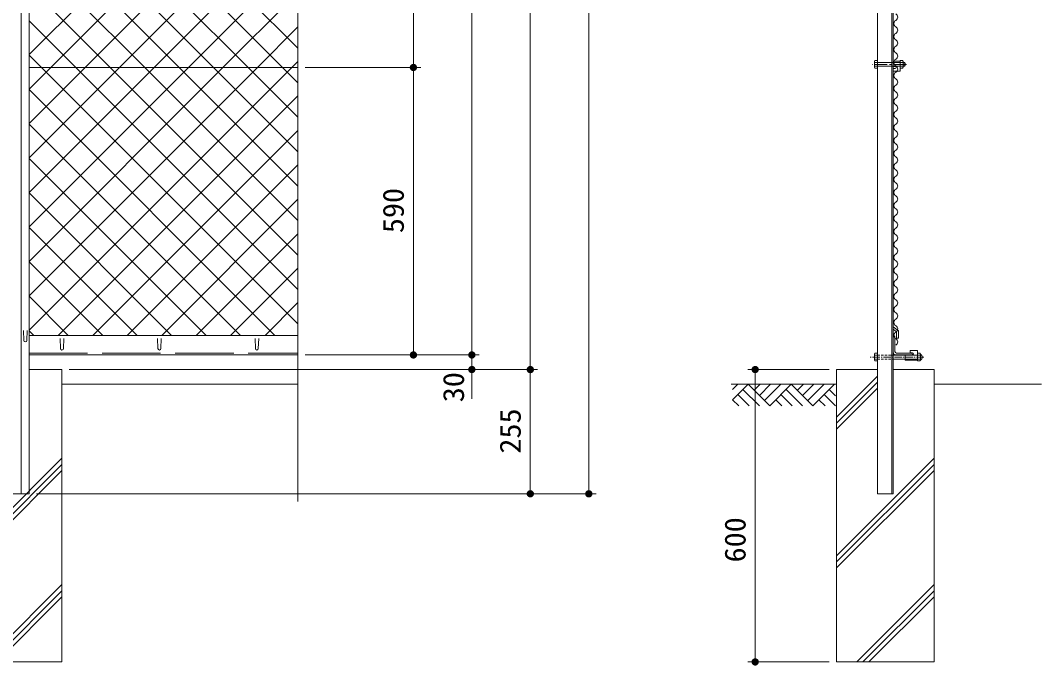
# Model space of a CAD drawing. Units: millimetres at full size. Extents: x -4455 to 4455, y -3150 to 3150.
# Drawn here: x -1220 to 876, y -797 to 527 of the extents above; entities that cross this region are included whole.
import ezdxf
from ezdxf.enums import TextEntityAlignment as Align

# ---------------------------------------------------------------- set-up
doc = ezdxf.new("R2010")
doc.units = ezdxf.units.MM
doc.header["$LTSCALE"] = 20
for name, pattern in [('DASHED', [7.5, 6, -1.5]), ('USER1', [2, 1.25, -0.25, 0.25, -0.25]), ('USER3', [0.375, 0.25, -0.125]), ('USER4', [1.125, 0.75, -0.125, 0.125, -0.125])]:
    doc.linetypes.add(name, pattern=pattern)
for name, color, linetype, lineweight in [('0-1_SUNPOU', 1, 'Continuous', 18), ('0-2_1部材', 3, 'Continuous', 18), ('0-6_5寸法', 1, 'Continuous', 18), ('0-7_GL', 7, 'Continuous', 18), ('0-8_8部品', 3, 'Continuous', 18), ('0-9_4基礎', 4, 'Continuous', 18), ('0-A_AMI', 3, 'Continuous', 18), ('0-B_2網', 4, 'Continuous', 18), ('0-C_0', 1, 'Continuous', 18)]:
    doc.layers.add(name, color=color, linetype=linetype, lineweight=lineweight)
doc.styles.add('ＭＳ ゴシック', font='')
doc.styles.get('ＭＳ ゴシック').set_extended_font_data('MS Gothic')

# ---------------------------------------------------------------- blocks, each defined once
blk = doc.blocks.new('NAMIX13')
at = {"layer": '0-A_AMI'}
for centre, start, end in [((-71.1, -133.3), 298.07249, 61.92751), ((71.1, -400), 118.07249, 241.92751), ((71.1, -933.3), 118.07249, 241.92751), ((-71.1, -666.7), 298.07249, 61.92751), ((-71.1, -1200), 298.07249, 61.92751), ((71.1, -1466.7), 118.07249, 241.92751), ((-71.1, -1733.3), 298.07249, 61.92751), ((71.1, -2000), 118.07249, 241.92751), ((71.1, -2533.3), 118.07249, 241.92751), ((-71.1, -2266.7), 298.07249, 61.92751), ((71.1, -3066.7), 118.07249, 241.92751), ((-71.1, -2800), 298.07249, 61.92751), ((-71.1, -3333.3), 298.07249, 61.92751), ((71.1, -3600), 118.07249, 241.92751), ((-71.1, -3866.7), 298.07249, 61.92751), ((71.1, -4133.3), 118.07249, 241.92751), ((71.1, -4666.7), 118.07249, 241.92751), ((-71.1, -4400), 298.07249, 61.92751), ((-71.1, -4933.3), 298.07249, 61.92751), ((71.1, -5200), 118.07249, 241.92751), ((-71.1, -5466.7), 298.07249, 61.92751), ((71.1, -5733.3), 118.07249, 241.92751)]:
    blk.add_arc(centre, 151.1, start, end, dxfattribs=at)
blk = doc.blocks.new('M1')
at = {"layer": '0-1_SUNPOU'}
blk.add_line((-5, 0), (-38.58, 0), dxfattribs=at)
for points in [[(0, 0), (-5, 0), (-4.96, 0.63)], [(0, 0), (-4.96, -0.63), (-5, 0)], [(0, 0), (-4.96, 0.63), (-4.84, 1.24)], [(0, 0), (-4.84, -1.24), (-4.96, -0.63)], [(0, 0), (-4.84, 1.24), (-4.65, 1.84)], [(0, 0), (-4.65, -1.84), (-4.84, -1.24)], [(0, 0), (-4.65, 1.84), (-4.38, 2.41)], [(0, 0), (-4.38, -2.41), (-4.65, -1.84)], [(0, 0), (-4.38, 2.41), (-4.05, 2.94)], [(0, 0), (-4.05, -2.94), (-4.38, -2.41)], [(0, 0), (-4.05, 2.94), (-3.64, 3.42)], [(0, 0), (-3.64, -3.42), (-4.05, -2.94)], [(0, 0), (-3.64, 3.42), (-3.19, 3.85)], [(0, 0), (-3.19, -3.85), (-3.64, -3.42)], [(0, 0), (-3.19, 3.85), (-2.68, 4.22)], [(0, 0), (-2.68, -4.22), (-3.19, -3.85)], [(0, 0), (-2.68, 4.22), (-2.13, 4.52)], [(0, 0), (-2.13, -4.52), (-2.68, -4.22)], [(0, 0), (-2.13, 4.52), (-1.55, 4.76)], [(0, 0), (-1.55, -4.76), (-2.13, -4.52)], [(0, 0), (-1.55, 4.76), (-0.94, 4.91)], [(0, 0), (-0.94, -4.91), (-1.55, -4.76)], [(0, 0), (-0.94, 4.91), (-0.31, 4.99)], [(0, 0), (-0.31, -4.99), (-0.94, -4.91)], [(0, 0), (-0.31, 4.99), (0.31, 4.99)], [(0, 0), (0.31, -4.99), (-0.31, -4.99)], [(0, 0), (0.31, 4.99), (0.94, 4.91)], [(0, 0), (0.94, 4.91), (1.55, 4.76)], [(0, 0), (1.55, 4.76), (2.13, 4.52)], [(0, 0), (2.13, 4.52), (2.68, 4.22)], [(0, 0), (2.68, 4.22), (3.19, 3.85)], [(0, 0), (3.19, 3.85), (3.64, 3.42)], [(0, 0), (3.64, 3.42), (4.05, 2.94)], [(0, 0), (4.05, 2.94), (4.38, 2.41)], [(0, 0), (4.38, 2.41), (4.65, 1.84)], [(0, 0), (4.65, 1.84), (4.84, 1.24)], [(0, 0), (4.84, 1.24), (4.96, 0.63)], [(0, 0), (4.96, 0.63), (5, 0)], [(0, 0), (0.94, -4.91), (0.31, -4.99)], [(0, 0), (1.55, -4.76), (0.94, -4.91)], [(0, 0), (2.13, -4.52), (1.55, -4.76)], [(0, 0), (2.68, -4.22), (2.13, -4.52)], [(0, 0), (3.19, -3.85), (2.68, -4.22)], [(0, 0), (3.64, -3.42), (3.19, -3.85)], [(0, 0), (4.05, -2.94), (3.64, -3.42)], [(0, 0), (4.38, -2.41), (4.05, -2.94)], [(0, 0), (4.65, -1.84), (4.38, -2.41)], [(0, 0), (4.84, -1.24), (4.65, -1.84)], [(0, 0), (4.96, -0.63), (4.84, -1.24)], [(0, 0), (5, 0), (4.96, -0.63)]]:
    blk.add_solid(points, dxfattribs=at)
blk = doc.blocks.new('GL-マーク')
at = {"layer": '0-C_0'}
for p, q in [((-278.75, -14.14), (-264.61, 0)), ((-278.75, -42.43), (-236.32, 0)), ((-236.32, 0), (-177.24, -59.08)), ((-203.01, 0), (-219.67, -16.66)), ((-174.73, 0), (-205.53, -30.8)), ((-146.45, 0), (-191.38, -44.94)), ((-118.16, 0), (-177.24, -59.08)), ((-118.16, 0), (-59.08, -59.08)), ((-84.85, 0), (-101.51, -16.65)), ((-56.57, 0), (-87.36, -30.8)), ((-28.28, 0), (-73.22, -44.94)), ((0, 0), (-59.08, -59.08)), ((-250.46, -14.14), (-205.53, -59.08)), ((-132.3, -14.14), (-87.37, -59.08)), ((3.33, -31.61), (-14.14, -14.14)), ((-278.75, -42.43), (-262.09, -59.08)), ((-264.61, -28.28), (-233.81, -59.08)), ((-160.59, -42.43), (-143.93, -59.08)), ((-146.44, -28.28), (-115.65, -59.08)), ((-25.77, -59.08), (-42.43, -42.43)), ((2.51, -59.08), (-28.28, -28.28))]:
    blk.add_line(p, q, dxfattribs=at)

msp = doc.modelspace()

# ---------------------------------------------------------------- linework, layer by layer
at = {"layer": '0-2_1部材'}
for p, q in [((-1218.62, 1625.18), (-1218.62, -444.82)), ((568.46, 1625.18), (568.46, -444.82)), ((-1138.37, -126.32), (-1137.62, -146.82)), ((-1130.87, -126.32), (-1131.62, -146.82)), ((-938.37, -126.32), (-937.62, -146.82)), ((-930.87, -126.32), (-931.62, -146.82)), ((-738.37, -126.32), (-737.62, -146.82)), ((-730.87, -126.32), (-731.62, -146.82))]:
    msp.add_line(p, q, dxfattribs=at)
at = {"layer": '0-2_1部材', "color": 7}
for p, q in [((-1202.12, 1625.18), (-1202.12, -444.82)), ((539.46, 1625.18), (539.46, -444.82)), ((571.46, 1500.35), (571.46, -444.82)), ((571.46, 953.42), (571.46, -114.14)), ((-1202.12, 430.18), (-650.41, 430.18)), ((571.46, -101.85), (582.46, -110.35)), ((-1213.6, -109.67), (-1212.85, -130.17)), ((-1206.1, -109.67), (-1206.85, -130.17)), ((-1202.12, -119.82), (-650.41, -119.82)), ((571.46, -106.91), (578.46, -112.32)), ((571.46, -154.19), (571.46, -119.82)), ((571.46, -119.82), (572.59, -119.82)), ((574.84, -150.82), (574.84, -122.07)), ((578.46, -125.32), (578.46, -112.32)), ((582.46, -125.32), (578.46, -125.32)), ((582.46, -125.32), (582.46, -110.35)), ((-1202.12, -159.82), (-650.41, -159.82)), ((611.46, -159.82), (577.09, -159.82)), ((609.21, -156.44), (580.46, -156.44)), ((611.46, -159.82), (611.46, -158.69)), ((-1267.12, -444.82), (-1202.12, -444.82)), ((539.46, -444.82), (571.46, -444.82))]:
    msp.add_line(p, q, dxfattribs=at)
at = {"layer": '0-2_1部材', "color": 4}
msp.add_line((-650.41, 739.06), (-650.41, -460.47), dxfattribs=at)
at = {"layer": '0-2_1部材', "color": 1, "linetype": 'DASHED'}
msp.add_line((-1202.12, -155.82), (-650.41, -155.82), dxfattribs=at)
at = {"layer": '0-2_1部材', "color": 7}
for centre, radius, start, end in [((572.59, -122.07), 2.25, 0, 90), ((-1209.85, -130.17), 3, 180, 0), ((577.09, -154.19), 5.62, 180, 270), ((580.46, -150.82), 5.62, 180, 270), ((609.21, -158.69), 2.25, 0, 90)]:
    msp.add_arc(centre, radius, start, end, dxfattribs=at)
at = {"layer": '0-2_1部材'}
for centre in [(-1134.62, -146.82), (-934.62, -146.82), (-734.62, -146.82)]:
    msp.add_arc(centre, 3, 180, 0, dxfattribs=at)
at = {"layer": '0-6_5寸法'}
for p, q in [((-53.26, 1625.18), (-53.26, -444.82)), ((-293.26, 1610.18), (-293.26, -159.82)), ((-173.26, 1610.18), (-173.26, -189.82)), ((-413.26, 1020.18), (-413.26, 430.18)), ((-635.41, 430.18), (-398.26, 430.18)), ((-635.41, 430.18), (-398.26, 430.18)), ((-413.26, 430.18), (-413.26, -159.82)), ((-293.26, -129.82), (-293.26, -99.82)), ((-635.41, -159.82), (-278.26, -159.82)), ((-635.41, -159.82), (-278.26, -159.82)), ((-635.41, -159.82), (-398.26, -159.82)), ((-293.26, -159.82), (-293.26, -189.82)), ((-1119.62, -189.82), (-278.26, -189.82)), ((-1119.62, -189.82), (-158.26, -189.82)), ((-1119.62, -189.82), (-158.26, -189.82)), ((-173.26, -189.82), (-173.26, -444.82)), ((440.46, -189.82), (273.3, -189.82)), ((288.3, -189.82), (288.3, -789.82)), ((-293.26, -219.82), (-293.26, -249.82)), ((-1187.12, -444.82), (-158.26, -444.82)), ((-1187.12, -444.82), (-38.26, -444.82)), ((440.46, -789.82), (273.3, -789.82))]:
    msp.add_line(p, q, dxfattribs=at)
at = {"layer": '0-7_GL'}
for p, q in [((-1134.62, -219.82), (-650.41, -219.82)), ((238.93, -219.82), (455.46, -219.82)), ((655.46, -219.82), (876.15, -219.82))]:
    msp.add_line(p, q, dxfattribs=at)
at = {"layer": '0-8_8部品'}
for p, q in [((533.06, 442.53), (534.17, 444.45)), ((533.06, 430.69), (533.06, 442.53)), ((533.75, 440.61), (539.46, 440.61)), ((534.17, 444.45), (539.46, 444.45)), ((539.46, 428.77), (539.46, 444.45)), ((571.46, 442.93), (585.66, 442.93)), ((585.66, 428.77), (585.66, 444.45)), ((585.66, 442.93), (585.66, 422.93)), ((591.37, 440.61), (585.66, 440.61)), ((592.06, 430.69), (592.06, 442.53)), ((592.06, 440.61), (595.61, 440.61)), ((595.61, 432.61), (595.61, 440.61)), ((533.75, 432.61), (539.46, 432.61)), ((571.46, 432.43), (575.41, 432.43)), ((571.46, 427.93), (575.41, 427.93)), ((571.46, 427.93), (571.46, 422.93)), ((571.46, 422.93), (585.66, 422.93)), ((591.37, 432.61), (585.66, 432.61)), ((590.95, 428.77), (585.66, 428.77)), ((592.06, 430.69), (590.95, 428.77)), ((592.06, 439.81), (596.02, 439.81)), ((592.06, 433.41), (596.02, 433.41)), ((592.06, 432.61), (595.61, 432.61)), ((533.06, -158.35), (534.17, -156.43)), ((533.06, -170.19), (533.06, -158.35)), ((533.75, -160.27), (539.46, -160.27)), ((534.17, -156.43), (539.46, -156.43)), ((539.46, -172.11), (539.46, -156.43)), ((566.56, -160.27), (621.27, -160.27)), ((596.27, -160.09), (611.02, -160.09)), ((596.27, -170.59), (596.27, -160.09)), ((606.27, -150.59), (621.27, -150.59)), ((606.27, -155.59), (606.27, -150.59)), ((606.27, -155.59), (611.02, -155.59)), ((621.27, -170.59), (621.27, -150.59)), ((621.27, -156.43), (621.27, -172.11)), ((626.98, -160.27), (621.27, -160.27)), ((627.67, -158.35), (627.67, -170.19)), ((533.75, -168.27), (539.46, -168.27)), ((571.46, -168.27), (621.17, -168.27)), ((596.27, -170.59), (621.27, -170.59)), ((626.98, -168.27), (621.27, -168.27)), ((626.56, -172.11), (621.27, -172.11)), ((627.67, -170.19), (626.56, -172.11))]:
    msp.add_line(p, q, dxfattribs=at)
at = {"layer": '0-8_8部品', "linetype": 'DASHED'}
for p, q in [((539.46, 440.61), (585.66, 440.61)), ((539.46, 432.61), (585.66, 432.61)), ((596.27, -168.59), (621.27, -168.59))]:
    msp.add_line(p, q, dxfattribs=at)
at = {"layer": '0-8_8部品', "color": 1, "linetype": 'USER1'}
msp.add_line((599.08, 436.61), (528.25, 436.61), dxfattribs=at)
at = {"layer": '0-8_8部品', "color": 1, "linetype": 'USER4'}
msp.add_line((634.18, -164.27), (521.7, -164.27), dxfattribs=at)
at = {"layer": '0-8_8部品', "linetype": 'USER3'}
for p, q in [((539.46, -160.27), (571.46, -160.27)), ((539.46, -168.27), (571.46, -168.27))]:
    msp.add_line(p, q, dxfattribs=at)
at = {"layer": '0-8_8部品'}
for points in [[(592.06, 442.53), (590.95, 444.45), (585.66, 444.45)], [(533.06, 430.69), (534.17, 428.77), (539.46, 428.77)], [(627.67, -158.35), (626.56, -156.43), (621.27, -156.43)], [(533.06, -170.19), (534.17, -172.11), (539.46, -172.11)]]:
    msp.add_lwpolyline(points, dxfattribs=at)
for centre, radius, start, end in [((536.09, 442.53), 3.03, 180, 219.3382), ((545.06, 436.61), 12, 160.52878, 199.47122), ((589.03, 442.53), 3.03, 320.6618, 0), ((580.06, 436.61), 12, 340.52878, 19.47122), ((588.69, 436.61), 8, 330, 30), ((536.09, 430.69), 3.03, 140.6618, 180), ((575.41, 430.18), 2.25, 270, 90), ((589.03, 430.69), 3.03, 0, 39.3382), ((536.09, -158.35), 3.03, 180, 219.3382), ((545.06, -164.27), 12, 160.52878, 199.47122), ((611.02, -157.84), 2.25, 270, 90), ((624.64, -158.35), 3.03, 320.6618, 0), ((615.67, -164.27), 12, 340.52878, 19.47122), ((624.52, -164.27), 6.71, 298.05542, 61.94458), ((536.09, -170.19), 3.03, 140.6618, 180), ((624.64, -170.19), 3.03, 0, 39.3382)]:
    msp.add_arc(centre, radius, start, end, dxfattribs=at)
at = {"layer": '0-9_4基礎', "color": 7}
for p, q in [((-1202.12, -189.82), (-1134.62, -189.82)), ((-1134.62, -189.82), (-1134.62, -789.82)), ((455.46, -189.82), (539.46, -189.82)), ((571.46, -189.82), (655.46, -189.82)), ((655.46, -189.82), (655.46, -789.82)), ((-1334.62, -789.82), (-1134.62, -789.82))]:
    msp.add_line(p, q, dxfattribs=at)
at = {"layer": '0-9_4基礎'}
for p, q in [((455.46, -287.31), (539.46, -203.31)), ((455.46, -299.81), (539.46, -215.81)), ((455.46, -312.31), (539.46, -228.31)), ((-1334.62, -571.91), (-1134.62, -371.91)), ((455.46, -571.91), (655.46, -371.91)), ((-1334.62, -584.41), (-1134.62, -384.41)), ((-1334.62, -596.91), (-1134.62, -396.91)), ((455.46, -584.41), (655.46, -384.41)), ((455.46, -596.91), (655.46, -396.91)), ((-1293.22, -789.82), (-1134.62, -631.21)), ((-1280.72, -789.82), (-1134.62, -643.71)), ((496.85, -789.82), (655.46, -631.21)), ((509.35, -789.82), (655.46, -643.71)), ((-1268.22, -789.82), (-1134.62, -656.21)), ((521.85, -789.82), (655.46, -656.21))]:
    msp.add_line(p, q, dxfattribs=at)
at = {"layer": '0-9_4基礎', "color": 7}
msp.add_lwpolyline([(455.46, -189.82), (455.46, -789.82), (655.46, -789.82)], dxfattribs=at)
at = {"layer": '0-A_AMI'}
for centre, start, end in [((573.35, 213.58), 298.07249, 61.92751), ((580.46, 200.24), 118.07249, 241.92751), ((573.35, 186.91), 298.07249, 61.92751), ((580.46, 173.58), 118.07249, 241.92751), ((580.46, 146.91), 118.07249, 241.92751), ((573.35, 160.24), 298.07249, 61.92751), ((580.46, 120.24), 118.07249, 241.92751), ((573.35, 133.58), 298.07249, 61.92751), ((573.35, 106.91), 298.07249, 61.92751), ((580.46, 93.58), 118.07249, 241.92751), ((573.35, 80.24), 298.07249, 61.92751), ((580.46, 66.91), 118.07249, 241.92751), ((573.35, 53.58), 298.07249, 61.92751), ((573.35, 26.91), 298.07249, 61.92751), ((580.46, 13.58), 118.07249, 241.92751), ((573.35, 0.24), 298.07249, 61.92751), ((580.46, -13.09), 118.07249, 241.92751), ((573.35, -26.42), 298.07249, 61.92751), ((580.46, -39.76), 118.07249, 241.92751), ((580.46, -66.42), 118.07249, 241.92751), ((573.35, -53.09), 298.07249, 61.92751), ((573.35, -79.76), 298.07249, 61.92751), ((580.46, -93.09), 118.07249, 241.92751), ((573.35, -106.42), 298.07249, 61.92751), ((580.46, -119.76), 118.07249, 241.92751), ((573.35, -133.09), 298.07249, 61.92751)]:
    msp.add_arc(centre, 7.56, start, end, dxfattribs=at)
at = {"layer": '0-B_2網'}
for p, q in [((-1202.12, 456.56), (-650.41, 1008.27)), ((-650.41, 469.48), (-1201.11, 1020.18)), ((-681.83, 430.18), (-1202.12, 950.47)), ((-1157.79, 430.18), (-650.41, 937.56)), ((-752.54, 430.18), (-1202.12, 879.76)), ((-1087.08, 430.18), (-650.41, 866.85)), ((-823.25, 430.18), (-1202.12, 809.05)), ((-893.96, 430.18), (-1202.12, 738.34)), ((-964.67, 430.18), (-1202.12, 667.63)), ((-874.94, 430.18), (-650.41, 654.72)), ((-1035.38, 430.18), (-1202.12, 596.92)), ((-804.23, 430.18), (-650.41, 584)), ((-1106.09, 430.18), (-1202.12, 526.21)), ((-733.52, 430.18), (-650.41, 513.29)), ((-1176.8, 430.18), (-1202.12, 455.5)), ((-1202.12, 385.85), (-1157.79, 430.18)), ((-1202.12, 315.14), (-1087.08, 430.18)), ((-1202.12, 103.01), (-874.94, 430.18)), ((-1202.12, 32.3), (-804.23, 430.18)), ((-1202.12, -38.41), (-733.52, 430.18)), ((-650.41, -96.21), (-1176.8, 430.18)), ((-650.41, -25.5), (-1106.09, 430.18)), ((-650.41, 45.21), (-1035.38, 430.18)), ((-650.41, 115.92), (-964.67, 430.18)), ((-650.41, 186.63), (-893.96, 430.18)), ((-650.41, 257.35), (-823.25, 430.18)), ((-650.41, 328.06), (-752.54, 430.18)), ((-650.41, 398.77), (-681.83, 430.18)), ((-697.51, -119.82), (-1202.12, 384.79)), ((-1142.1, -119.82), (-650.41, 371.87)), ((-768.22, -119.82), (-1202.12, 314.08)), ((-1071.39, -119.82), (-650.41, 301.16)), ((-838.93, -119.82), (-1202.12, 243.37)), ((-1000.68, -119.82), (-650.41, 230.45)), ((-909.64, -119.82), (-1202.12, 172.66)), ((-929.97, -119.82), (-650.41, 159.74)), ((-980.35, -119.82), (-1202.12, 101.95)), ((-859.26, -119.82), (-650.41, 89.03)), ((-1051.06, -119.82), (-1202.12, 31.23)), ((-788.55, -119.82), (-650.41, 18.32)), ((-1121.77, -119.82), (-1202.12, -39.48)), ((-717.84, -119.82), (-650.41, -52.39)), ((-1192.49, -119.82), (-1202.12, -110.19))]:
    msp.add_line(p, q, dxfattribs=at)
for points in [[(-1202.12, 244.43), (-1016.37, 430.18), (-661.3, 785.25)], [(-1202.12, 173.72), (-945.65, 430.18), (-650.41, 725.43)], [(-1202.12, -109.12), (-662.81, 430.18), (-650.41, 442.58)]]:
    msp.add_lwpolyline(points, dxfattribs=at)
at = {"layer": '0-B_2網', "color": 3}
for centre, start, end in [((580.46, 226.91), 118.07249, 241.92751), ((573.35, 240.24), 298.07249, 61.92751), ((580.46, 40.24), 118.07249, 241.92751)]:
    msp.add_arc(centre, 7.56, start, end, dxfattribs=at)

# ---------------------------------------------------------------- block references
at = {"layer": '0-2_1部材', "xscale": 0.05, "yscale": 0.05}
msp.add_blockref('NAMIX13', (576.9, 540.24), dxfattribs=at)
at = {"layer": '0-6_5寸法', "xscale": 1.5, "yscale": 1.5}
for p, rotation in [((-413.26, 430.18), 270), ((-413.26, 430.18), 90), ((-413.26, -159.82), 270), ((-293.26, -159.82), 270), ((-293.26, -159.82), 270), ((-173.26, -189.82), 270), ((-293.26, -189.82), 90), ((-173.26, -189.82), 90), ((288.3, -189.82), 90), ((-173.26, -444.82), 270), ((-53.26, -444.82), 270), ((288.3, -789.82), 270)]:
    msp.add_blockref('M1', p, dxfattribs=dict(at, rotation=rotation))
at = {"layer": '0-7_GL', "xscale": 0.75, "yscale": 0.75}
msp.add_blockref('GL-マーク', (450.96, -219.82), dxfattribs=at)

# ---------------------------------------------------------------- texts
at = {"layer": '0-6_5寸法', "color": 3, "style": 'ＭＳ ゴシック', "width": 1.05}
for s, p in [('590', (-419.93, 90.18)), ('30', (-296.36, -256.87)), ('255', (-179.93, -362.32)), ('600', (281.62, -585.57))]:
    msp.add_text(s, height=43.26, rotation=90, dxfattribs=at).set_placement(p, align=Align.BOTTOM_LEFT)

doc.saveas('drawing.dxf')
